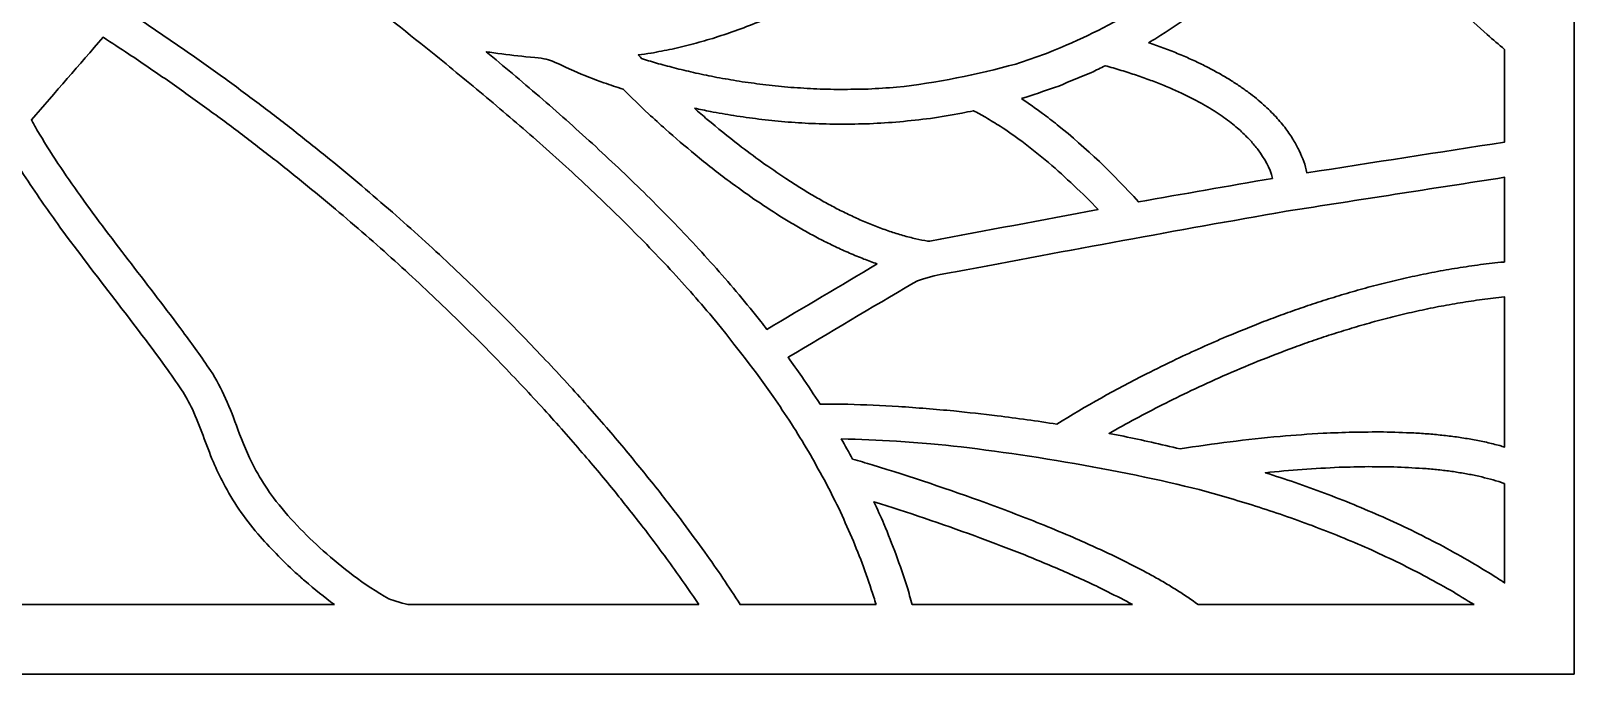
# Model space of a CAD drawing. Header units: centimetres. Extents: x 12.3 to 24.6, y -9 to -3.9.
# Drawn here: x 20.121 to 24.642, y -9 to -7.114 of the extents above; entities that cross this region are included whole.
import ezdxf

# ---------------------------------------------------------------- set-up
doc = ezdxf.new("R2010")
doc.units = ezdxf.units.CM
doc.header["$MEASUREMENT"] = 0
doc.layers.add('layer 1', color=7, linetype='Continuous')

msp = doc.modelspace()

# ---------------------------------------------------------------- linework, layer by layer
at = {"layer": 'layer 1', "color": 250, "lineweight": 30}
for points, knots in [([(12.33584, -9.00021), (12.33584, -7.28467), (12.33584, -5.56913), (12.33584, -3.85358), (12.33584, -3.85358), (16.43785, -3.85358), (20.53987, -3.85358), (24.64189, -3.85358), (24.64189, -3.85358), (24.64189, -5.56913), (24.64189, -7.28467), (24.64189, -9.00021), (24.64189, -9.00021), (20.53987, -9.00021), (16.43785, -9.00021), (12.33584, -9.00021)], [0, 0, 0, 0, 0.2, 0.2, 0.2, 0.2, 0.4, 0.4, 0.4, 0.4, 0.6, 0.6, 0.6, 0.6, 1, 1, 1, 1]), ([(23.39493, -7.14901), (23.40173, -7.1513), (23.40854, -7.1536), (23.41535, -7.1559), (23.41535, -7.1559), (23.42981, -7.16129), (23.44428, -7.16668), (23.45875, -7.17206), (23.45875, -7.17206), (23.47226, -7.1776), (23.48577, -7.18315), (23.49928, -7.18869), (23.49928, -7.18869), (23.51187, -7.19436), (23.52445, -7.20003), (23.53704, -7.2057), (23.53704, -7.2057), (23.54873, -7.21149), (23.56043, -7.21727), (23.57213, -7.22306), (23.57213, -7.22306), (23.58297, -7.22894), (23.59381, -7.23481), (23.60465, -7.24069), (23.60465, -7.24069), (23.61466, -7.24664), (23.62468, -7.25259), (23.6347, -7.25854), (23.6347, -7.25854), (23.64392, -7.26454), (23.65315, -7.27054), (23.66237, -7.27654), (23.66237, -7.27654), (23.67084, -7.28257), (23.67931, -7.28861), (23.68777, -7.29464), (23.68777, -7.29464), (23.69551, -7.30068), (23.70325, -7.30672), (23.71099, -7.31276), (23.71099, -7.31276), (23.71803, -7.31879), (23.72507, -7.32482), (23.73211, -7.33085), (23.73211, -7.33085), (23.73848, -7.33685), (23.74485, -7.34284), (23.75123, -7.34884), (23.75123, -7.34884), (23.75696, -7.35477), (23.7627, -7.36071), (23.76844, -7.36665), (23.76844, -7.36665), (23.77357, -7.3725), (23.7787, -7.37835), (23.78383, -7.38421), (23.78383, -7.38421), (23.78838, -7.38995), (23.79293, -7.3957), (23.79749, -7.40144), (23.79749, -7.40144), (23.80499, -7.4125), (23.81249, -7.42356), (23.81998, -7.43461), (23.81998, -7.43461), (23.82555, -7.44491), (23.83112, -7.45521), (23.83669, -7.46551), (23.83669, -7.46551), (23.84609, -7.48654), (23.85456, -7.50787), (23.85886, -7.5306), (23.85886, -7.5306), (24.05193, -7.50061), (24.245, -7.47062), (24.43806, -7.44063), (24.43806, -7.44063), (24.43806, -7.3501), (24.43806, -7.25957), (24.43806, -7.16904), (24.43806, -7.16904), (24.42096, -7.15462), (24.40404, -7.14002), (24.38716, -7.12528), (24.38716, -7.12528), (24.36123, -7.10145), (24.33531, -7.07762), (24.30938, -7.05379), (24.30938, -7.05379), (24.2943, -7.03916), (24.27923, -7.02453), (24.26415, -7.0099), (24.26415, -7.0099), (24.24793, -6.99353), (24.23171, -6.97715), (24.21549, -6.96077), (24.21549, -6.96077), (24.19832, -6.94268), (24.18116, -6.9246), (24.16399, -6.90651), (24.16399, -6.90651), (24.14608, -6.88676), (24.12817, -6.86701), (24.11026, -6.84726), (24.11026, -6.84726), (24.0918, -6.82588), (24.07335, -6.80451), (24.05489, -6.78313), (24.05489, -6.78313), (24.03609, -6.76017), (24.01728, -6.73722), (23.99848, -6.71426), (23.99848, -6.71426), (23.98165, -6.69251), (23.96483, -6.67076), (23.94801, -6.64902), (23.94801, -6.64902), (23.8957, -6.71491), (23.85748, -6.7594), (23.79303, -6.83114), (23.79303, -6.83114), (23.76261, -6.86101), (23.73219, -6.89088), (23.70177, -6.92075), (23.70177, -6.92075), (23.67081, -6.9475), (23.63984, -6.97424), (23.60887, -7.00099), (23.60887, -7.00099), (23.57747, -7.02475), (23.54607, -7.04851), (23.51467, -7.07226), (23.51467, -7.07226), (23.48295, -7.09317), (23.45124, -7.11408), (23.41952, -7.13499), (23.41952, -7.13499), (23.41132, -7.13966), (23.40312, -7.14433), (23.39493, -7.14901)], [0, 0, 0, 0, 0.0277778, 0.0277778, 0.0277778, 0.0277778, 0.0555556, 0.0555556, 0.0555556, 0.0555556, 0.0833333, 0.0833333, 0.0833333, 0.0833333, 0.1111111, 0.1111111, 0.1111111, 0.1111111, 0.1388889, 0.1388889, 0.1388889, 0.1388889, 0.1666667, 0.1666667, 0.1666667, 0.1666667, 0.1944444, 0.1944444, 0.1944444, 0.1944444, 0.2222222, 0.2222222, 0.2222222, 0.2222222, 0.25, 0.25, 0.25, 0.25, 0.2777778, 0.2777778, 0.2777778, 0.2777778, 0.3055556, 0.3055556, 0.3055556, 0.3055556, 0.3333333, 0.3333333, 0.3333333, 0.3333333, 0.3611111, 0.3611111, 0.3611111, 0.3611111, 0.3888889, 0.3888889, 0.3888889, 0.3888889, 0.4166667, 0.4166667, 0.4166667, 0.4166667, 0.4444444, 0.4444444, 0.4444444, 0.4444444, 0.4722222, 0.4722222, 0.4722222, 0.4722222, 0.5, 0.5, 0.5, 0.5, 0.5277778, 0.5277778, 0.5277778, 0.5277778, 0.5555556, 0.5555556, 0.5555556, 0.5555556, 0.5833333, 0.5833333, 0.5833333, 0.5833333, 0.6111111, 0.6111111, 0.6111111, 0.6111111, 0.6388889, 0.6388889, 0.6388889, 0.6388889, 0.6666667, 0.6666667, 0.6666667, 0.6666667, 0.6944444, 0.6944444, 0.6944444, 0.6944444, 0.7222222, 0.7222222, 0.7222222, 0.7222222, 0.75, 0.75, 0.75, 0.75, 0.7777778, 0.7777778, 0.7777778, 0.7777778, 0.8055556, 0.8055556, 0.8055556, 0.8055556, 0.8333333, 0.8333333, 0.8333333, 0.8333333, 0.8611111, 0.8611111, 0.8611111, 0.8611111, 0.8888889, 0.8888889, 0.8888889, 0.8888889, 0.9166667, 0.9166667, 0.9166667, 0.9166667, 0.9444444, 0.9444444, 0.9444444, 0.9444444, 1, 1, 1, 1]), ([(22.59665, -8.79638), (22.59456, -8.78902), (22.59247, -8.78166), (22.59038, -8.7743), (22.59038, -8.7743), (22.58036, -8.74486), (22.57034, -8.71542), (22.56032, -8.68598), (22.56032, -8.68598), (22.54885, -8.65703), (22.53739, -8.62809), (22.52592, -8.59915), (22.52592, -8.59915), (22.51308, -8.57069), (22.50023, -8.54223), (22.48738, -8.51376), (22.48738, -8.51376), (22.47321, -8.48577), (22.45904, -8.45778), (22.44487, -8.42978), (22.44487, -8.42978), (22.42944, -8.40225), (22.41402, -8.37471), (22.39859, -8.34718), (22.39859, -8.34718), (22.38197, -8.32008), (22.36535, -8.29299), (22.34873, -8.2659), (22.34873, -8.2659), (22.33098, -8.23925), (22.31324, -8.21259), (22.29549, -8.18593), (22.29549, -8.18593), (22.24432, -8.11458), (22.18972, -8.04233), (22.11742, -7.95357), (22.11742, -7.95357), (22.09582, -7.92856), (22.07422, -7.90354), (22.05262, -7.87853), (22.05262, -7.87853), (22.03022, -7.85391), (22.00783, -7.82928), (21.98543, -7.80466), (21.98543, -7.80466), (21.96231, -7.78041), (21.93919, -7.75616), (21.91606, -7.73191), (21.91606, -7.73191), (21.89228, -7.70803), (21.8685, -7.68415), (21.84472, -7.66027), (21.84472, -7.66027), (21.82035, -7.63675), (21.79598, -7.61323), (21.77161, -7.5897), (21.77161, -7.5897), (21.74672, -7.56653), (21.72183, -7.54335), (21.69694, -7.52018), (21.69694, -7.52018), (21.6716, -7.49734), (21.64625, -7.4745), (21.62091, -7.45166), (21.62091, -7.45166), (21.59519, -7.42915), (21.56946, -7.40663), (21.54373, -7.38412), (21.54373, -7.38412), (21.5177, -7.36192), (21.49166, -7.33973), (21.46562, -7.31753), (21.46562, -7.31753), (21.41287, -7.27403), (21.36013, -7.23054), (21.30738, -7.18704), (21.30738, -7.18704), (21.22803, -7.12335), (21.14829, -7.06026), (21.06816, -6.99754), (21.06816, -6.99754), (20.95031, -6.90606), (20.83196, -6.81521), (20.71409, -6.72375), (20.71409, -6.72375), (20.65292, -6.78721), (20.59173, -6.85064), (20.53055, -6.91408), (20.53055, -6.91408), (20.48599, -6.96031), (20.44252, -7.00751), (20.39998, -7.0556), (20.39998, -7.0556), (20.42138, -7.06957), (20.44278, -7.08354), (20.46418, -7.09751), (20.46418, -7.09751), (20.5024, -7.12357), (20.54061, -7.14963), (20.57882, -7.17569), (20.57882, -7.17569), (20.61565, -7.20189), (20.65247, -7.22809), (20.68929, -7.25428), (20.68929, -7.25428), (20.72473, -7.28054), (20.76017, -7.30681), (20.79561, -7.33307), (20.79561, -7.33307), (20.82967, -7.35933), (20.86374, -7.3856), (20.89781, -7.41186), (20.89781, -7.41186), (20.93051, -7.43806), (20.96321, -7.46426), (20.99591, -7.49045), (20.99591, -7.49045), (21.02726, -7.51652), (21.05861, -7.54258), (21.08996, -7.56865), (21.08996, -7.56865), (21.11997, -7.59451), (21.14997, -7.62038), (21.17998, -7.64624), (21.17998, -7.64624), (21.20865, -7.67184), (21.23732, -7.69744), (21.26599, -7.72304), (21.26599, -7.72304), (21.29333, -7.7483), (21.32068, -7.77357), (21.34802, -7.79883), (21.34802, -7.79883), (21.37405, -7.82369), (21.40008, -7.84856), (21.42611, -7.87342), (21.42611, -7.87342), (21.45084, -7.89782), (21.47556, -7.92222), (21.50028, -7.94662), (21.50028, -7.94662), (21.52371, -7.97048), (21.54714, -7.99434), (21.57057, -8.01821), (21.57057, -8.01821), (21.59271, -8.04147), (21.61485, -8.06473), (21.63699, -8.08799), (21.63699, -8.08799), (21.65786, -8.11059), (21.67872, -8.13319), (21.69959, -8.15578), (21.69959, -8.15578), (21.71919, -8.17764), (21.73879, -8.19951), (21.75838, -8.22137), (21.75838, -8.22137), (21.77672, -8.24243), (21.79506, -8.26349), (21.8134, -8.28455), (21.8134, -8.28455), (21.8305, -8.30475), (21.84759, -8.32494), (21.86468, -8.34513), (21.86468, -8.34513), (21.89516, -8.38266), (21.92564, -8.42018), (21.95613, -8.4577), (21.95613, -8.4577), (21.98173, -8.49095), (22.00734, -8.5242), (22.03294, -8.55745), (22.03294, -8.55745), (22.05375, -8.5859), (22.07456, -8.61436), (22.09537, -8.64281), (22.09537, -8.64281), (22.13088, -8.69325), (22.16601, -8.74394), (22.19849, -8.79638), (22.19849, -8.79638), (22.33121, -8.79638), (22.46393, -8.79638), (22.59665, -8.79638)], [0, 0, 0, 0, 0.0212766, 0.0212766, 0.0212766, 0.0212766, 0.0425532, 0.0425532, 0.0425532, 0.0425532, 0.0638298, 0.0638298, 0.0638298, 0.0638298, 0.0851064, 0.0851064, 0.0851064, 0.0851064, 0.106383, 0.106383, 0.106383, 0.106383, 0.1276596, 0.1276596, 0.1276596, 0.1276596, 0.1489362, 0.1489362, 0.1489362, 0.1489362, 0.1702128, 0.1702128, 0.1702128, 0.1702128, 0.1914894, 0.1914894, 0.1914894, 0.1914894, 0.212766, 0.212766, 0.212766, 0.212766, 0.2340426, 0.2340426, 0.2340426, 0.2340426, 0.2553191, 0.2553191, 0.2553191, 0.2553191, 0.2765957, 0.2765957, 0.2765957, 0.2765957, 0.2978723, 0.2978723, 0.2978723, 0.2978723, 0.3191489, 0.3191489, 0.3191489, 0.3191489, 0.3404255, 0.3404255, 0.3404255, 0.3404255, 0.3617021, 0.3617021, 0.3617021, 0.3617021, 0.3829787, 0.3829787, 0.3829787, 0.3829787, 0.4042553, 0.4042553, 0.4042553, 0.4042553, 0.4255319, 0.4255319, 0.4255319, 0.4255319, 0.4468085, 0.4468085, 0.4468085, 0.4468085, 0.4680851, 0.4680851, 0.4680851, 0.4680851, 0.4893617, 0.4893617, 0.4893617, 0.4893617, 0.5106383, 0.5106383, 0.5106383, 0.5106383, 0.5319149, 0.5319149, 0.5319149, 0.5319149, 0.5531915, 0.5531915, 0.5531915, 0.5531915, 0.5744681, 0.5744681, 0.5744681, 0.5744681, 0.5957447, 0.5957447, 0.5957447, 0.5957447, 0.6170213, 0.6170213, 0.6170213, 0.6170213, 0.6382979, 0.6382979, 0.6382979, 0.6382979, 0.6595745, 0.6595745, 0.6595745, 0.6595745, 0.6808511, 0.6808511, 0.6808511, 0.6808511, 0.7021277, 0.7021277, 0.7021277, 0.7021277, 0.7234043, 0.7234043, 0.7234043, 0.7234043, 0.7446809, 0.7446809, 0.7446809, 0.7446809, 0.7659574, 0.7659574, 0.7659574, 0.7659574, 0.787234, 0.787234, 0.787234, 0.787234, 0.8085106, 0.8085106, 0.8085106, 0.8085106, 0.8297872, 0.8297872, 0.8297872, 0.8297872, 0.8510638, 0.8510638, 0.8510638, 0.8510638, 0.8723404, 0.8723404, 0.8723404, 0.8723404, 0.893617, 0.893617, 0.893617, 0.893617, 0.9148936, 0.9148936, 0.9148936, 0.9148936, 0.9361702, 0.9361702, 0.9361702, 0.9361702, 0.9574468, 0.9574468, 0.9574468, 0.9574468, 1, 1, 1, 1]), ([(21.90125, -7.18649), (21.90448, -7.18981), (21.90772, -7.19312), (21.91097, -7.19642), (21.91097, -7.19642), (21.91133, -7.19654), (21.91168, -7.19665), (21.91204, -7.19676), (21.91204, -7.19676), (21.92781, -7.20139), (21.94357, -7.20601), (21.95934, -7.21064), (21.95934, -7.21064), (21.97679, -7.21528), (21.99424, -7.21991), (22.01169, -7.22455), (22.01169, -7.22455), (22.03071, -7.22905), (22.04974, -7.23355), (22.06876, -7.23805), (22.06876, -7.23805), (22.08925, -7.24227), (22.10974, -7.2465), (22.13024, -7.25072), (22.13024, -7.25072), (22.15209, -7.25451), (22.17394, -7.25831), (22.1958, -7.26211), (22.1958, -7.26211), (22.2189, -7.26534), (22.24201, -7.26856), (22.26512, -7.27179), (22.26512, -7.27179), (22.28937, -7.27431), (22.31363, -7.27682), (22.33788, -7.27934), (22.33788, -7.27934), (22.36318, -7.281), (22.38847, -7.28266), (22.41377, -7.28432), (22.41377, -7.28432), (22.44, -7.28498), (22.46623, -7.28564), (22.49246, -7.2863), (22.49246, -7.2863), (22.51952, -7.28582), (22.54658, -7.28535), (22.57364, -7.28487), (22.57364, -7.28487), (22.60143, -7.28311), (22.62921, -7.28135), (22.657, -7.27959), (22.657, -7.27959), (22.77215, -7.26669), (22.89384, -7.24296), (23.00608, -7.21159), (23.00608, -7.21159), (23.03598, -7.20131), (23.06588, -7.19103), (23.09578, -7.18075), (23.09578, -7.18075), (23.21018, -7.13347), (23.25491, -7.11153), (23.36618, -7.04808), (23.36618, -7.04808), (23.37612, -7.04153), (23.38605, -7.03498), (23.39599, -7.02843), (23.39599, -7.02843), (23.38444, -7.02306), (23.37291, -7.01766), (23.36139, -7.01221), (23.36139, -7.01221), (23.26859, -6.96805), (23.17707, -6.92116), (23.08799, -6.86985), (23.08799, -6.86985), (23.02467, -6.83259), (22.96329, -6.79249), (22.9053, -6.74729), (22.9053, -6.74729), (22.87364, -6.76721), (22.84234, -6.78768), (22.81086, -6.80788), (22.81086, -6.80788), (22.74176, -6.85148), (22.6712, -6.89168), (22.59876, -6.92948), (22.59876, -6.92948), (22.48798, -6.98646), (22.37452, -7.03772), (22.25955, -7.08567), (22.25955, -7.08567), (22.23702, -7.09433), (22.21448, -7.103), (22.19194, -7.11166), (22.19194, -7.11166), (22.17002, -7.11909), (22.1481, -7.12652), (22.12618, -7.13395), (22.12618, -7.13395), (22.10478, -7.14018), (22.08337, -7.14642), (22.06197, -7.15265), (22.06197, -7.15265), (22.04099, -7.15774), (22.02, -7.16282), (21.99902, -7.1679), (21.99902, -7.1679), (21.97836, -7.17188), (21.9577, -7.17586), (21.93705, -7.17983), (21.93705, -7.17983), (21.92468, -7.1816), (21.91231, -7.18336), (21.89994, -7.18513), (21.89994, -7.18513), (21.90038, -7.18558), (21.90082, -7.18603), (21.90125, -7.18649)], [0, 0, 0, 0, 0.0322581, 0.0322581, 0.0322581, 0.0322581, 0.0645161, 0.0645161, 0.0645161, 0.0645161, 0.0967742, 0.0967742, 0.0967742, 0.0967742, 0.1290323, 0.1290323, 0.1290323, 0.1290323, 0.1612903, 0.1612903, 0.1612903, 0.1612903, 0.1935484, 0.1935484, 0.1935484, 0.1935484, 0.2258065, 0.2258065, 0.2258065, 0.2258065, 0.2580645, 0.2580645, 0.2580645, 0.2580645, 0.2903226, 0.2903226, 0.2903226, 0.2903226, 0.3225806, 0.3225806, 0.3225806, 0.3225806, 0.3548387, 0.3548387, 0.3548387, 0.3548387, 0.3870968, 0.3870968, 0.3870968, 0.3870968, 0.4193548, 0.4193548, 0.4193548, 0.4193548, 0.4516129, 0.4516129, 0.4516129, 0.4516129, 0.483871, 0.483871, 0.483871, 0.483871, 0.516129, 0.516129, 0.516129, 0.516129, 0.5483871, 0.5483871, 0.5483871, 0.5483871, 0.5806452, 0.5806452, 0.5806452, 0.5806452, 0.6129032, 0.6129032, 0.6129032, 0.6129032, 0.6451613, 0.6451613, 0.6451613, 0.6451613, 0.6774194, 0.6774194, 0.6774194, 0.6774194, 0.7096774, 0.7096774, 0.7096774, 0.7096774, 0.7419355, 0.7419355, 0.7419355, 0.7419355, 0.7741935, 0.7741935, 0.7741935, 0.7741935, 0.8064516, 0.8064516, 0.8064516, 0.8064516, 0.8387097, 0.8387097, 0.8387097, 0.8387097, 0.8709677, 0.8709677, 0.8709677, 0.8709677, 0.9032258, 0.9032258, 0.9032258, 0.9032258, 0.9354839, 0.9354839, 0.9354839, 0.9354839, 1, 1, 1, 1]), ([(22.07746, -8.79638), (22.05631, -8.76453), (22.03436, -8.73319), (22.01238, -8.70196), (22.01238, -8.70196), (21.98065, -8.65799), (21.94838, -8.61461), (21.91558, -8.57144), (21.91558, -8.57144), (21.8881, -8.53668), (21.86062, -8.50192), (21.83313, -8.46716), (21.83313, -8.46716), (21.81757, -8.44825), (21.802, -8.42935), (21.78644, -8.41044), (21.78644, -8.41044), (21.76965, -8.39061), (21.75287, -8.37077), (21.73608, -8.35094), (21.73608, -8.35094), (21.71805, -8.33024), (21.70003, -8.30955), (21.68201, -8.28885), (21.68201, -8.28885), (21.66274, -8.26736), (21.64347, -8.24586), (21.6242, -8.22437), (21.6242, -8.22437), (21.60368, -8.20215), (21.58316, -8.17992), (21.56264, -8.1577), (21.56264, -8.1577), (21.54086, -8.13481), (21.51907, -8.11193), (21.49729, -8.08904), (21.49729, -8.08904), (21.47424, -8.06556), (21.45118, -8.04207), (21.42813, -8.01859), (21.42813, -8.01859), (21.40379, -7.99457), (21.37945, -7.97056), (21.35512, -7.94655), (21.35512, -7.94655), (21.32949, -7.92207), (21.30387, -7.89759), (21.27824, -7.87311), (21.27824, -7.87311), (21.25131, -7.84823), (21.22439, -7.82336), (21.19746, -7.79848), (21.19746, -7.79848), (21.16923, -7.77327), (21.141, -7.74806), (21.11276, -7.72285), (21.11276, -7.72285), (21.08321, -7.69738), (21.05366, -7.67191), (21.02411, -7.64643), (21.02411, -7.64643), (20.99323, -7.62076), (20.96235, -7.59509), (20.93147, -7.56941), (20.93147, -7.56941), (20.89926, -7.54361), (20.86704, -7.5178), (20.83483, -7.49199), (20.83483, -7.49199), (20.80127, -7.46612), (20.76771, -7.44025), (20.73415, -7.41437), (20.73415, -7.41437), (20.69924, -7.3885), (20.66432, -7.36262), (20.62941, -7.33675), (20.62941, -7.33675), (20.59313, -7.31094), (20.55685, -7.28513), (20.52057, -7.25932), (20.52057, -7.25932), (20.48292, -7.23365), (20.44526, -7.20797), (20.40761, -7.18229), (20.40761, -7.18229), (20.38248, -7.16589), (20.35736, -7.14949), (20.33223, -7.13308), (20.33223, -7.13308), (20.26223, -7.21382), (20.19224, -7.29456), (20.12224, -7.37529), (20.12224, -7.37529), (20.12765, -7.38499), (20.13306, -7.39469), (20.13848, -7.40439), (20.13848, -7.40439), (20.17749, -7.47118), (20.22086, -7.53529), (20.26553, -7.59839), (20.26553, -7.59839), (20.3625, -7.73336), (20.46702, -7.86257), (20.56592, -7.99608), (20.56592, -7.99608), (20.59353, -8.03378), (20.62101, -8.07164), (20.6471, -8.1104), (20.6471, -8.1104), (20.66409, -8.13645), (20.67839, -8.16339), (20.69121, -8.1917), (20.69121, -8.1917), (20.70442, -8.22153), (20.7158, -8.25196), (20.72695, -8.2826), (20.72695, -8.2826), (20.74076, -8.32057), (20.75615, -8.35727), (20.77469, -8.3932), (20.77469, -8.3932), (20.78842, -8.41892), (20.80333, -8.44336), (20.81993, -8.46733), (20.81993, -8.46733), (20.82376, -8.47262), (20.82759, -8.47791), (20.83142, -8.4832), (20.83142, -8.4832), (20.8745, -8.54017), (20.92417, -8.59063), (20.97709, -8.63851), (20.97709, -8.63851), (21.00562, -8.66367), (21.03473, -8.68764), (21.06501, -8.71067), (21.06501, -8.71067), (21.09848, -8.73551), (21.13275, -8.75963), (21.16972, -8.77902), (21.16972, -8.77902), (21.17788, -8.78303), (21.21995, -8.79638), (21.22979, -8.79638), (21.22979, -8.79638), (21.51235, -8.79638), (21.79491, -8.79638), (22.07746, -8.79638)], [0, 0, 0, 0, 0.0263158, 0.0263158, 0.0263158, 0.0263158, 0.0526316, 0.0526316, 0.0526316, 0.0526316, 0.0789474, 0.0789474, 0.0789474, 0.0789474, 0.1052632, 0.1052632, 0.1052632, 0.1052632, 0.1315789, 0.1315789, 0.1315789, 0.1315789, 0.1578947, 0.1578947, 0.1578947, 0.1578947, 0.1842105, 0.1842105, 0.1842105, 0.1842105, 0.2105263, 0.2105263, 0.2105263, 0.2105263, 0.2368421, 0.2368421, 0.2368421, 0.2368421, 0.2631579, 0.2631579, 0.2631579, 0.2631579, 0.2894737, 0.2894737, 0.2894737, 0.2894737, 0.3157895, 0.3157895, 0.3157895, 0.3157895, 0.3421053, 0.3421053, 0.3421053, 0.3421053, 0.3684211, 0.3684211, 0.3684211, 0.3684211, 0.3947368, 0.3947368, 0.3947368, 0.3947368, 0.4210526, 0.4210526, 0.4210526, 0.4210526, 0.4473684, 0.4473684, 0.4473684, 0.4473684, 0.4736842, 0.4736842, 0.4736842, 0.4736842, 0.5, 0.5, 0.5, 0.5, 0.5263158, 0.5263158, 0.5263158, 0.5263158, 0.5526316, 0.5526316, 0.5526316, 0.5526316, 0.5789474, 0.5789474, 0.5789474, 0.5789474, 0.6052632, 0.6052632, 0.6052632, 0.6052632, 0.6315789, 0.6315789, 0.6315789, 0.6315789, 0.6578947, 0.6578947, 0.6578947, 0.6578947, 0.6842105, 0.6842105, 0.6842105, 0.6842105, 0.7105263, 0.7105263, 0.7105263, 0.7105263, 0.7368421, 0.7368421, 0.7368421, 0.7368421, 0.7631579, 0.7631579, 0.7631579, 0.7631579, 0.7894737, 0.7894737, 0.7894737, 0.7894737, 0.8157895, 0.8157895, 0.8157895, 0.8157895, 0.8421053, 0.8421053, 0.8421053, 0.8421053, 0.8684211, 0.8684211, 0.8684211, 0.8684211, 0.8947368, 0.8947368, 0.8947368, 0.8947368, 0.9210526, 0.9210526, 0.9210526, 0.9210526, 0.9473684, 0.9473684, 0.9473684, 0.9473684, 1, 1, 1, 1]), ([(22.60039, -7.7975), (22.58736, -7.79278), (22.57433, -7.78807), (22.56131, -7.78335), (22.56131, -7.78335), (22.54715, -7.77756), (22.533, -7.77176), (22.51884, -7.76597), (22.51884, -7.76597), (22.50485, -7.75962), (22.49085, -7.75326), (22.47685, -7.74691), (22.47685, -7.74691), (22.46303, -7.74006), (22.44921, -7.7332), (22.43539, -7.72635), (22.43539, -7.72635), (22.42177, -7.71906), (22.40815, -7.71177), (22.39454, -7.70448), (22.39454, -7.70448), (22.38115, -7.69681), (22.36775, -7.68914), (22.35436, -7.68147), (22.35436, -7.68147), (22.34122, -7.67348), (22.32808, -7.66549), (22.31494, -7.65749), (22.31494, -7.65749), (22.28952, -7.64078), (22.2641, -7.62406), (22.23868, -7.60735), (22.23868, -7.60735), (22.21457, -7.59004), (22.19047, -7.57272), (22.16637, -7.55541), (22.16637, -7.55541), (22.1327, -7.52982), (22.0996, -7.50383), (22.06677, -7.47718), (22.06677, -7.47718), (22.03745, -7.45268), (22.00853, -7.42791), (21.97986, -7.40266), (21.97986, -7.40266), (21.96328, -7.38755), (21.94669, -7.37244), (21.93011, -7.35733), (21.93011, -7.35733), (21.90496, -7.33366), (21.88, -7.3098), (21.85557, -7.28539), (21.85557, -7.28539), (21.83692, -7.27921), (21.81827, -7.27303), (21.79961, -7.26685), (21.79961, -7.26685), (21.7697, -7.25582), (21.74007, -7.24459), (21.71081, -7.23189), (21.71081, -7.23189), (21.63681, -7.19845), (21.65034, -7.1969), (21.57093, -7.19007), (21.57093, -7.19007), (21.53937, -7.18682), (21.508, -7.18308), (21.47655, -7.17889), (21.47655, -7.17889), (21.46918, -7.17781), (21.46181, -7.17671), (21.45446, -7.17559), (21.45446, -7.17559), (21.48007, -7.19693), (21.50568, -7.21826), (21.53129, -7.23959), (21.53129, -7.23959), (21.55764, -7.26206), (21.584, -7.28453), (21.61035, -7.30699), (21.61035, -7.30699), (21.63643, -7.32981), (21.66251, -7.35263), (21.68859, -7.37546), (21.68859, -7.37546), (21.71432, -7.39865), (21.74005, -7.42183), (21.76578, -7.44502), (21.76578, -7.44502), (21.7911, -7.4686), (21.81642, -7.49217), (21.84173, -7.51574), (21.84173, -7.51574), (21.86656, -7.53971), (21.8914, -7.56368), (21.91623, -7.58764), (21.91623, -7.58764), (21.9405, -7.61202), (21.96478, -7.6364), (21.98906, -7.66078), (21.98906, -7.66078), (22.01271, -7.68559), (22.03636, -7.71039), (22.06002, -7.7352), (22.06002, -7.7352), (22.08298, -7.76044), (22.10593, -7.78569), (22.12889, -7.81093), (22.12889, -7.81093), (22.15109, -7.83663), (22.17328, -7.86233), (22.19548, -7.88803), (22.19548, -7.88803), (22.21684, -7.9142), (22.23819, -7.94037), (22.25955, -7.96654), (22.25955, -7.96654), (22.26541, -7.97417), (22.27127, -7.98181), (22.27712, -7.98944), (22.27712, -7.98944), (22.38488, -7.92546), (22.49263, -7.86148), (22.60039, -7.7975)], [0, 0, 0, 0, 0.03125, 0.03125, 0.03125, 0.03125, 0.0625, 0.0625, 0.0625, 0.0625, 0.09375, 0.09375, 0.09375, 0.09375, 0.125, 0.125, 0.125, 0.125, 0.15625, 0.15625, 0.15625, 0.15625, 0.1875, 0.1875, 0.1875, 0.1875, 0.21875, 0.21875, 0.21875, 0.21875, 0.25, 0.25, 0.25, 0.25, 0.28125, 0.28125, 0.28125, 0.28125, 0.3125, 0.3125, 0.3125, 0.3125, 0.34375, 0.34375, 0.34375, 0.34375, 0.375, 0.375, 0.375, 0.375, 0.40625, 0.40625, 0.40625, 0.40625, 0.4375, 0.4375, 0.4375, 0.4375, 0.46875, 0.46875, 0.46875, 0.46875, 0.5, 0.5, 0.5, 0.5, 0.53125, 0.53125, 0.53125, 0.53125, 0.5625, 0.5625, 0.5625, 0.5625, 0.59375, 0.59375, 0.59375, 0.59375, 0.625, 0.625, 0.625, 0.625, 0.65625, 0.65625, 0.65625, 0.65625, 0.6875, 0.6875, 0.6875, 0.6875, 0.71875, 0.71875, 0.71875, 0.71875, 0.75, 0.75, 0.75, 0.75, 0.78125, 0.78125, 0.78125, 0.78125, 0.8125, 0.8125, 0.8125, 0.8125, 0.84375, 0.84375, 0.84375, 0.84375, 0.875, 0.875, 0.875, 0.875, 0.90625, 0.90625, 0.90625, 0.90625, 0.9375, 0.9375, 0.9375, 0.9375, 1, 1, 1, 1]), ([(23.0224, -7.31285), (23.04339, -7.32695), (23.06397, -7.34138), (23.08443, -7.3563), (23.08443, -7.3563), (23.09877, -7.36737), (23.1131, -7.37845), (23.12744, -7.38952), (23.12744, -7.38952), (23.21239, -7.45859), (23.29251, -7.53385), (23.36541, -7.61561), (23.36541, -7.61561), (23.49629, -7.59265), (23.62718, -7.56969), (23.75807, -7.54673), (23.75807, -7.54673), (23.75072, -7.51553), (23.73449, -7.48858), (23.71604, -7.46275), (23.71604, -7.46275), (23.7085, -7.45373), (23.70096, -7.4447), (23.69343, -7.43568), (23.69343, -7.43568), (23.68362, -7.42603), (23.67382, -7.41637), (23.66401, -7.40671), (23.66401, -7.40671), (23.65816, -7.4017), (23.6523, -7.39669), (23.64645, -7.39167), (23.64645, -7.39167), (23.6399, -7.38656), (23.63336, -7.38145), (23.62681, -7.37634), (23.62681, -7.37634), (23.61954, -7.37116), (23.61227, -7.36598), (23.60499, -7.36079), (23.60499, -7.36079), (23.59695, -7.35556), (23.58891, -7.35033), (23.58087, -7.3451), (23.58087, -7.3451), (23.57202, -7.33984), (23.56317, -7.33459), (23.55432, -7.32933), (23.55432, -7.32933), (23.54462, -7.32408), (23.53493, -7.31882), (23.52523, -7.31356), (23.52523, -7.31356), (23.51465, -7.30833), (23.50407, -7.3031), (23.49349, -7.29787), (23.49349, -7.29787), (23.48199, -7.29268), (23.47049, -7.2875), (23.45899, -7.28231), (23.45899, -7.28231), (23.44654, -7.27721), (23.43408, -7.2721), (23.42162, -7.26699), (23.42162, -7.26699), (23.40817, -7.26198), (23.39471, -7.25697), (23.38126, -7.25195), (23.38126, -7.25195), (23.36678, -7.24707), (23.3523, -7.24218), (23.33781, -7.23729), (23.33781, -7.23729), (23.32226, -7.23256), (23.30671, -7.22782), (23.29117, -7.22308), (23.29117, -7.22308), (23.28349, -7.22097), (23.2758, -7.21887), (23.26812, -7.21676), (23.26812, -7.21676), (23.25467, -7.22334), (23.24121, -7.22991), (23.22775, -7.23648), (23.22775, -7.23648), (23.19578, -7.24969), (23.16381, -7.26291), (23.13185, -7.27612), (23.13185, -7.27612), (23.10003, -7.28706), (23.06821, -7.298), (23.03639, -7.30894), (23.03639, -7.30894), (23.03173, -7.31024), (23.02706, -7.31154), (23.0224, -7.31285)], [0, 0, 0, 0, 0.04, 0.04, 0.04, 0.04, 0.08, 0.08, 0.08, 0.08, 0.12, 0.12, 0.12, 0.12, 0.16, 0.16, 0.16, 0.16, 0.2, 0.2, 0.2, 0.2, 0.24, 0.24, 0.24, 0.24, 0.28, 0.28, 0.28, 0.28, 0.32, 0.32, 0.32, 0.32, 0.36, 0.36, 0.36, 0.36, 0.4, 0.4, 0.4, 0.4, 0.44, 0.44, 0.44, 0.44, 0.48, 0.48, 0.48, 0.48, 0.52, 0.52, 0.52, 0.52, 0.56, 0.56, 0.56, 0.56, 0.6, 0.6, 0.6, 0.6, 0.64, 0.64, 0.64, 0.64, 0.68, 0.68, 0.68, 0.68, 0.72, 0.72, 0.72, 0.72, 0.76, 0.76, 0.76, 0.76, 0.8, 0.8, 0.8, 0.8, 0.84, 0.84, 0.84, 0.84, 0.88, 0.88, 0.88, 0.88, 0.92, 0.92, 0.92, 0.92, 1, 1, 1, 1]), ([(22.06446, -7.34122), (22.07696, -7.35219), (22.08951, -7.36309), (22.10215, -7.37393), (22.10215, -7.37393), (22.13252, -7.39931), (22.16314, -7.42412), (22.19425, -7.44859), (22.19425, -7.44859), (22.21665, -7.46531), (22.23905, -7.48202), (22.26144, -7.49874), (22.26144, -7.49874), (22.28508, -7.51502), (22.30872, -7.53129), (22.33235, -7.54757), (22.33235, -7.54757), (22.34455, -7.5554), (22.35675, -7.56323), (22.36895, -7.57106), (22.36895, -7.57106), (22.38136, -7.57861), (22.39377, -7.58615), (22.40618, -7.5937), (22.40618, -7.5937), (22.41876, -7.60091), (22.43134, -7.60812), (22.44393, -7.61532), (22.44393, -7.61532), (22.45665, -7.62213), (22.46937, -7.62894), (22.48209, -7.63575), (22.48209, -7.63575), (22.49491, -7.64211), (22.50773, -7.64847), (22.52056, -7.65483), (22.52056, -7.65483), (22.53345, -7.66068), (22.54633, -7.66653), (22.55922, -7.67238), (22.55922, -7.67238), (22.57214, -7.67766), (22.58506, -7.68295), (22.59797, -7.68824), (22.59797, -7.68824), (22.61088, -7.69291), (22.62378, -7.69758), (22.63669, -7.70226), (22.63669, -7.70226), (22.64955, -7.70626), (22.6624, -7.71027), (22.67526, -7.71428), (22.67526, -7.71428), (22.68803, -7.71757), (22.7008, -7.72086), (22.71357, -7.72415), (22.71357, -7.72415), (22.72506, -7.72645), (22.73656, -7.72875), (22.74805, -7.73105), (22.74805, -7.73105), (22.75004, -7.73105), (22.75204, -7.73105), (22.75403, -7.73105), (22.75403, -7.73105), (22.9184, -7.70001), (23.08276, -7.66896), (23.24713, -7.63791), (23.24713, -7.63791), (23.20101, -7.58975), (23.15261, -7.54434), (23.10213, -7.50077), (23.10213, -7.50077), (23.07639, -7.47919), (23.05037, -7.45838), (23.0236, -7.43808), (23.0236, -7.43808), (23.0029, -7.42298), (22.98207, -7.40842), (22.96074, -7.39421), (22.96074, -7.39421), (22.94641, -7.38539), (22.93207, -7.37657), (22.91773, -7.36776), (22.91773, -7.36776), (22.90584, -7.3611), (22.89397, -7.35471), (22.88198, -7.34852), (22.88198, -7.34852), (22.87072, -7.35099), (22.85946, -7.35347), (22.8482, -7.35594), (22.8482, -7.35594), (22.81752, -7.36097), (22.78683, -7.366), (22.75615, -7.37104), (22.75615, -7.37104), (22.72606, -7.37441), (22.69598, -7.37777), (22.66589, -7.38114), (22.66589, -7.38114), (22.63652, -7.383), (22.60714, -7.38486), (22.57776, -7.38672), (22.57776, -7.38672), (22.5492, -7.38723), (22.52064, -7.38773), (22.49208, -7.38824), (22.49208, -7.38824), (22.46443, -7.38754), (22.43679, -7.38684), (22.40915, -7.38615), (22.40915, -7.38615), (22.38253, -7.3844), (22.35591, -7.38265), (22.32929, -7.38091), (22.32929, -7.38091), (22.30379, -7.37826), (22.2783, -7.37562), (22.25281, -7.37297), (22.25281, -7.37297), (22.22855, -7.36959), (22.20428, -7.3662), (22.18002, -7.36281), (22.18002, -7.36281), (22.15709, -7.35882), (22.13416, -7.35484), (22.11123, -7.35085), (22.11123, -7.35085), (22.09564, -7.34764), (22.08005, -7.34443), (22.06446, -7.34122)], [0, 0, 0, 0, 0.0294118, 0.0294118, 0.0294118, 0.0294118, 0.0588235, 0.0588235, 0.0588235, 0.0588235, 0.0882353, 0.0882353, 0.0882353, 0.0882353, 0.1176471, 0.1176471, 0.1176471, 0.1176471, 0.1470588, 0.1470588, 0.1470588, 0.1470588, 0.1764706, 0.1764706, 0.1764706, 0.1764706, 0.2058824, 0.2058824, 0.2058824, 0.2058824, 0.2352941, 0.2352941, 0.2352941, 0.2352941, 0.2647059, 0.2647059, 0.2647059, 0.2647059, 0.2941176, 0.2941176, 0.2941176, 0.2941176, 0.3235294, 0.3235294, 0.3235294, 0.3235294, 0.3529412, 0.3529412, 0.3529412, 0.3529412, 0.3823529, 0.3823529, 0.3823529, 0.3823529, 0.4117647, 0.4117647, 0.4117647, 0.4117647, 0.4411765, 0.4411765, 0.4411765, 0.4411765, 0.4705882, 0.4705882, 0.4705882, 0.4705882, 0.5, 0.5, 0.5, 0.5, 0.5294118, 0.5294118, 0.5294118, 0.5294118, 0.5588235, 0.5588235, 0.5588235, 0.5588235, 0.5882353, 0.5882353, 0.5882353, 0.5882353, 0.6176471, 0.6176471, 0.6176471, 0.6176471, 0.6470588, 0.6470588, 0.6470588, 0.6470588, 0.6764706, 0.6764706, 0.6764706, 0.6764706, 0.7058824, 0.7058824, 0.7058824, 0.7058824, 0.7352941, 0.7352941, 0.7352941, 0.7352941, 0.7647059, 0.7647059, 0.7647059, 0.7647059, 0.7941176, 0.7941176, 0.7941176, 0.7941176, 0.8235294, 0.8235294, 0.8235294, 0.8235294, 0.8529412, 0.8529412, 0.8529412, 0.8529412, 0.8823529, 0.8823529, 0.8823529, 0.8823529, 0.9117647, 0.9117647, 0.9117647, 0.9117647, 0.9411765, 0.9411765, 0.9411765, 0.9411765, 1, 1, 1, 1]), ([(21.00964, -8.79638), (20.97998, -8.77419), (20.9513, -8.75103), (20.92312, -8.7268), (20.92312, -8.7268), (20.91382, -8.71849), (20.90452, -8.71018), (20.89521, -8.70187), (20.89521, -8.70187), (20.85656, -8.66597), (20.81982, -8.62882), (20.78541, -8.58884), (20.78541, -8.58884), (20.76585, -8.56555), (20.74753, -8.54179), (20.73021, -8.51679), (20.73021, -8.51679), (20.71358, -8.49203), (20.69849, -8.46687), (20.68444, -8.44056), (20.68444, -8.44056), (20.67394, -8.42021), (20.66426, -8.39969), (20.65513, -8.37869), (20.65513, -8.37869), (20.63353, -8.32731), (20.61711, -8.274), (20.59364, -8.22341), (20.59364, -8.22341), (20.58429, -8.20375), (20.57405, -8.18495), (20.56215, -8.16671), (20.56215, -8.16671), (20.54667, -8.1437), (20.53054, -8.12111), (20.51444, -8.09854), (20.51444, -8.09854), (20.41181, -7.95663), (20.3012, -7.8208), (20.19811, -7.67922), (20.19811, -7.67922), (20.18252, -7.65752), (20.1671, -7.63573), (20.15182, -7.6138), (20.15182, -7.6138), (20.11627, -7.56185), (20.08132, -7.50922), (20.04983, -7.45468), (20.04983, -7.45468), (20.01924, -7.48738), (19.98804, -7.51936), (19.95629, -7.55093), (19.95629, -7.55093), (19.89257, -7.61294), (19.82655, -7.67223), (19.75823, -7.72914), (19.75823, -7.72914), (19.66812, -7.80177), (19.57939, -7.86185), (19.46993, -7.90086), (19.46993, -7.90086), (19.44847, -7.90755), (19.42725, -7.91374), (19.40533, -7.91875), (19.40533, -7.91875), (19.40345, -7.93052), (19.40157, -7.94229), (19.39969, -7.95406), (19.39969, -7.95406), (19.399, -7.96582), (19.39832, -7.97758), (19.39764, -7.98934), (19.39764, -7.98934), (19.40079, -8.08618), (19.42538, -8.1641), (19.46446, -8.25209), (19.46446, -8.25209), (19.47076, -8.26476), (19.47706, -8.27744), (19.48335, -8.29011), (19.48335, -8.29011), (19.49021, -8.30266), (19.49706, -8.31522), (19.50391, -8.32777), (19.50391, -8.32777), (19.51124, -8.34015), (19.51857, -8.35253), (19.5259, -8.36491), (19.5259, -8.36491), (19.53362, -8.37707), (19.54135, -8.38923), (19.54907, -8.40139), (19.54907, -8.40139), (19.5571, -8.41328), (19.56514, -8.42516), (19.57317, -8.43705), (19.57317, -8.43705), (19.58984, -8.45982), (19.60651, -8.48259), (19.62318, -8.50536), (19.62318, -8.50536), (19.6401, -8.52648), (19.65701, -8.5476), (19.67392, -8.56872), (19.67392, -8.56872), (19.6904, -8.58783), (19.70688, -8.60695), (19.72336, -8.62606), (19.72336, -8.62606), (19.77321, -8.68114), (19.82448, -8.73513), (19.87958, -8.78502), (19.87958, -8.78502), (19.88528, -8.78881), (19.89097, -8.7926), (19.89667, -8.79638), (19.89667, -8.79638), (20.26766, -8.79638), (20.63865, -8.79638), (21.00964, -8.79638)], [0, 0, 0, 0, 0.0322581, 0.0322581, 0.0322581, 0.0322581, 0.0645161, 0.0645161, 0.0645161, 0.0645161, 0.0967742, 0.0967742, 0.0967742, 0.0967742, 0.1290323, 0.1290323, 0.1290323, 0.1290323, 0.1612903, 0.1612903, 0.1612903, 0.1612903, 0.1935484, 0.1935484, 0.1935484, 0.1935484, 0.2258065, 0.2258065, 0.2258065, 0.2258065, 0.2580645, 0.2580645, 0.2580645, 0.2580645, 0.2903226, 0.2903226, 0.2903226, 0.2903226, 0.3225806, 0.3225806, 0.3225806, 0.3225806, 0.3548387, 0.3548387, 0.3548387, 0.3548387, 0.3870968, 0.3870968, 0.3870968, 0.3870968, 0.4193548, 0.4193548, 0.4193548, 0.4193548, 0.4516129, 0.4516129, 0.4516129, 0.4516129, 0.483871, 0.483871, 0.483871, 0.483871, 0.516129, 0.516129, 0.516129, 0.516129, 0.5483871, 0.5483871, 0.5483871, 0.5483871, 0.5806452, 0.5806452, 0.5806452, 0.5806452, 0.6129032, 0.6129032, 0.6129032, 0.6129032, 0.6451613, 0.6451613, 0.6451613, 0.6451613, 0.6774194, 0.6774194, 0.6774194, 0.6774194, 0.7096774, 0.7096774, 0.7096774, 0.7096774, 0.7419355, 0.7419355, 0.7419355, 0.7419355, 0.7741935, 0.7741935, 0.7741935, 0.7741935, 0.8064516, 0.8064516, 0.8064516, 0.8064516, 0.8387097, 0.8387097, 0.8387097, 0.8387097, 0.8709677, 0.8709677, 0.8709677, 0.8709677, 0.9032258, 0.9032258, 0.9032258, 0.9032258, 0.9354839, 0.9354839, 0.9354839, 0.9354839, 1, 1, 1, 1]), ([(22.51413, -8.20897), (22.56368, -8.21039), (22.61307, -8.21274), (22.66257, -8.21558), (22.66257, -8.21558), (22.71658, -8.21926), (22.77041, -8.22363), (22.82433, -8.22854), (22.82433, -8.22854), (22.86684, -8.23322), (22.90934, -8.23791), (22.95185, -8.24259), (22.95185, -8.24259), (23.01013, -8.25019), (23.06826, -8.25809), (23.12629, -8.26742), (23.12629, -8.26742), (23.21105, -8.21372), (23.29944, -8.16582), (23.38858, -8.11988), (23.38858, -8.11988), (23.41773, -8.10554), (23.44687, -8.09121), (23.47602, -8.07688), (23.47602, -8.07688), (23.52499, -8.05399), (23.5741, -8.03195), (23.62372, -8.0105), (23.62372, -8.0105), (23.6598, -7.99592), (23.69588, -7.98135), (23.73196, -7.96677), (23.73196, -7.96677), (23.75088, -7.95969), (23.76979, -7.95261), (23.7887, -7.94553), (23.7887, -7.94553), (23.80815, -7.93865), (23.8276, -7.93178), (23.84704, -7.9249), (23.84704, -7.9249), (23.86699, -7.91829), (23.88694, -7.91167), (23.90688, -7.90505), (23.90688, -7.90505), (23.92729, -7.89874), (23.9477, -7.89243), (23.96811, -7.88613), (23.96811, -7.88613), (23.98895, -7.88018), (24.00979, -7.87423), (24.03063, -7.86828), (24.03063, -7.86828), (24.05186, -7.86275), (24.0731, -7.85721), (24.09433, -7.85168), (24.09433, -7.85168), (24.11592, -7.84661), (24.13751, -7.84154), (24.15911, -7.83647), (24.15911, -7.83647), (24.18102, -7.83192), (24.20294, -7.82736), (24.22486, -7.82281), (24.22486, -7.82281), (24.24707, -7.81883), (24.26927, -7.81484), (24.29148, -7.81086), (24.29148, -7.81086), (24.31394, -7.8075), (24.3364, -7.80414), (24.35887, -7.80078), (24.35887, -7.80078), (24.38155, -7.7981), (24.40423, -7.79541), (24.42691, -7.79273), (24.42691, -7.79273), (24.43063, -7.79241), (24.43435, -7.79209), (24.43806, -7.79177), (24.43806, -7.79177), (24.43806, -7.7091), (24.43806, -7.62643), (24.43806, -7.54376), (24.43806, -7.54376), (24.22469, -7.57691), (24.01131, -7.61006), (23.79793, -7.6432), (23.79793, -7.6432), (23.47449, -7.69995), (23.16812, -7.75673), (22.8294, -7.82056), (22.8294, -7.82056), (22.7995, -7.82619), (22.73518, -7.83599), (22.70498, -7.85392), (22.70498, -7.85392), (22.5829, -7.9264), (22.46082, -7.99889), (22.33874, -8.07137), (22.33874, -8.07137), (22.35227, -8.09024), (22.36581, -8.10911), (22.37934, -8.12798), (22.37934, -8.12798), (22.39718, -8.15478), (22.41503, -8.18159), (22.43288, -8.20839), (22.43288, -8.20839), (22.45997, -8.20835), (22.48701, -8.20843), (22.51413, -8.20897)], [0, 0, 0, 0, 0.0344828, 0.0344828, 0.0344828, 0.0344828, 0.0689655, 0.0689655, 0.0689655, 0.0689655, 0.1034483, 0.1034483, 0.1034483, 0.1034483, 0.137931, 0.137931, 0.137931, 0.137931, 0.1724138, 0.1724138, 0.1724138, 0.1724138, 0.2068966, 0.2068966, 0.2068966, 0.2068966, 0.2413793, 0.2413793, 0.2413793, 0.2413793, 0.2758621, 0.2758621, 0.2758621, 0.2758621, 0.3103448, 0.3103448, 0.3103448, 0.3103448, 0.3448276, 0.3448276, 0.3448276, 0.3448276, 0.3793103, 0.3793103, 0.3793103, 0.3793103, 0.4137931, 0.4137931, 0.4137931, 0.4137931, 0.4482759, 0.4482759, 0.4482759, 0.4482759, 0.4827586, 0.4827586, 0.4827586, 0.4827586, 0.5172414, 0.5172414, 0.5172414, 0.5172414, 0.5517241, 0.5517241, 0.5517241, 0.5517241, 0.5862069, 0.5862069, 0.5862069, 0.5862069, 0.6206897, 0.6206897, 0.6206897, 0.6206897, 0.6551724, 0.6551724, 0.6551724, 0.6551724, 0.6896552, 0.6896552, 0.6896552, 0.6896552, 0.7241379, 0.7241379, 0.7241379, 0.7241379, 0.7586207, 0.7586207, 0.7586207, 0.7586207, 0.7931034, 0.7931034, 0.7931034, 0.7931034, 0.8275862, 0.8275862, 0.8275862, 0.8275862, 0.862069, 0.862069, 0.862069, 0.862069, 0.8965517, 0.8965517, 0.8965517, 0.8965517, 0.9310345, 0.9310345, 0.9310345, 0.9310345, 1, 1, 1, 1]), ([(24.43806, -7.89406), (24.43779, -7.89408), (24.43752, -7.89411), (24.43724, -7.89413), (24.43724, -7.89413), (24.41563, -7.89669), (24.39401, -7.89925), (24.3724, -7.9018), (24.3724, -7.9018), (24.35094, -7.90501), (24.32948, -7.90822), (24.30802, -7.91143), (24.30802, -7.91143), (24.28675, -7.91525), (24.26549, -7.91906), (24.24422, -7.92288), (24.24422, -7.92288), (24.22319, -7.92725), (24.20216, -7.93161), (24.18112, -7.93598), (24.18112, -7.93598), (24.16036, -7.94086), (24.1396, -7.94573), (24.11884, -7.95061), (24.11884, -7.95061), (24.09838, -7.95594), (24.07793, -7.96127), (24.05747, -7.96661), (24.05747, -7.96661), (24.03736, -7.97234), (24.01726, -7.97808), (23.99715, -7.98382), (23.99715, -7.98382), (23.97742, -7.98992), (23.9577, -7.99601), (23.93798, -8.00211), (23.93798, -8.00211), (23.91868, -8.00851), (23.89938, -8.01492), (23.88008, -8.02132), (23.88008, -8.02132), (23.86124, -8.02798), (23.8424, -8.03464), (23.82356, -8.0413), (23.82356, -8.0413), (23.78741, -8.05519), (23.75126, -8.06908), (23.71511, -8.08297), (23.71511, -8.08297), (23.68126, -8.09729), (23.64741, -8.1116), (23.61356, -8.12591), (23.61356, -8.12591), (23.58231, -8.14025), (23.55105, -8.15458), (23.5198, -8.16891), (23.5198, -8.16891), (23.49144, -8.18286), (23.46308, -8.19681), (23.43472, -8.21075), (23.43472, -8.21075), (23.38239, -8.23772), (23.33053, -8.26527), (23.27944, -8.29451), (23.27944, -8.29451), (23.29387, -8.29732), (23.3083, -8.30014), (23.32273, -8.30295), (23.32273, -8.30295), (23.34966, -8.3087), (23.37659, -8.31446), (23.40352, -8.32021), (23.40352, -8.32021), (23.43162, -8.32679), (23.45971, -8.33337), (23.4878, -8.33996), (23.4878, -8.33996), (23.58503, -8.32406), (23.68258, -8.31227), (23.78066, -8.30304), (23.78066, -8.30304), (23.82252, -8.29955), (23.8643, -8.29656), (23.90623, -8.29407), (23.90623, -8.29407), (23.93553, -8.29294), (23.96483, -8.29181), (23.99413, -8.29068), (23.99413, -8.29068), (24.02391, -8.29049), (24.05368, -8.2903), (24.08346, -8.29012), (24.08346, -8.29012), (24.11319, -8.2911), (24.14292, -8.29208), (24.17265, -8.29306), (24.17265, -8.29306), (24.18733, -8.29406), (24.20201, -8.29506), (24.2167, -8.29606), (24.2167, -8.29606), (24.23117, -8.29745), (24.24565, -8.29883), (24.26012, -8.30021), (24.26012, -8.30021), (24.27433, -8.302), (24.28854, -8.3038), (24.30275, -8.30559), (24.30275, -8.30559), (24.31662, -8.30783), (24.3305, -8.31007), (24.34438, -8.31232), (24.34438, -8.31232), (24.35787, -8.31504), (24.37137, -8.31777), (24.38486, -8.32049), (24.38486, -8.32049), (24.3979, -8.32375), (24.41095, -8.327), (24.42399, -8.33025), (24.42399, -8.33025), (24.42868, -8.33168), (24.43337, -8.33311), (24.43806, -8.33454), (24.43806, -8.33454), (24.43806, -8.18771), (24.43806, -8.04089), (24.43806, -7.89406)], [0, 0, 0, 0, 0.030303, 0.030303, 0.030303, 0.030303, 0.0606061, 0.0606061, 0.0606061, 0.0606061, 0.0909091, 0.0909091, 0.0909091, 0.0909091, 0.1212121, 0.1212121, 0.1212121, 0.1212121, 0.1515152, 0.1515152, 0.1515152, 0.1515152, 0.1818182, 0.1818182, 0.1818182, 0.1818182, 0.2121212, 0.2121212, 0.2121212, 0.2121212, 0.2424242, 0.2424242, 0.2424242, 0.2424242, 0.2727273, 0.2727273, 0.2727273, 0.2727273, 0.3030303, 0.3030303, 0.3030303, 0.3030303, 0.3333333, 0.3333333, 0.3333333, 0.3333333, 0.3636364, 0.3636364, 0.3636364, 0.3636364, 0.3939394, 0.3939394, 0.3939394, 0.3939394, 0.4242424, 0.4242424, 0.4242424, 0.4242424, 0.4545455, 0.4545455, 0.4545455, 0.4545455, 0.4848485, 0.4848485, 0.4848485, 0.4848485, 0.5151515, 0.5151515, 0.5151515, 0.5151515, 0.5454545, 0.5454545, 0.5454545, 0.5454545, 0.5757576, 0.5757576, 0.5757576, 0.5757576, 0.6060606, 0.6060606, 0.6060606, 0.6060606, 0.6363636, 0.6363636, 0.6363636, 0.6363636, 0.6666667, 0.6666667, 0.6666667, 0.6666667, 0.6969697, 0.6969697, 0.6969697, 0.6969697, 0.7272727, 0.7272727, 0.7272727, 0.7272727, 0.7575758, 0.7575758, 0.7575758, 0.7575758, 0.7878788, 0.7878788, 0.7878788, 0.7878788, 0.8181818, 0.8181818, 0.8181818, 0.8181818, 0.8484848, 0.8484848, 0.8484848, 0.8484848, 0.8787879, 0.8787879, 0.8787879, 0.8787879, 0.9090909, 0.9090909, 0.9090909, 0.9090909, 0.9393939, 0.9393939, 0.9393939, 0.9393939, 1, 1, 1, 1]), ([(24.34918, -8.79638), (24.32588, -8.78228), (24.30258, -8.76817), (24.27929, -8.75406), (24.27929, -8.75406), (24.25312, -8.73958), (24.22695, -8.72509), (24.20078, -8.7106), (24.20078, -8.7106), (24.17411, -8.69708), (24.14744, -8.68356), (24.12077, -8.67004), (24.12077, -8.67004), (24.0937, -8.65745), (24.06662, -8.64486), (24.03955, -8.63227), (24.03955, -8.63227), (24.01217, -8.62059), (23.98479, -8.60891), (23.95741, -8.59722), (23.95741, -8.59722), (23.92982, -8.58641), (23.90223, -8.5756), (23.87464, -8.56479), (23.87464, -8.56479), (23.84694, -8.55482), (23.81924, -8.54485), (23.79154, -8.53487), (23.79154, -8.53487), (23.76382, -8.52571), (23.73611, -8.51655), (23.70839, -8.50738), (23.70839, -8.50738), (23.68076, -8.49899), (23.65313, -8.4906), (23.6255, -8.48222), (23.6255, -8.48222), (23.59805, -8.47457), (23.5706, -8.46692), (23.54315, -8.45927), (23.54315, -8.45927), (23.32199, -8.40279), (22.98117, -8.34515), (22.75753, -8.32479), (22.75753, -8.32479), (22.72375, -8.32229), (22.68996, -8.3198), (22.65617, -8.3173), (22.65617, -8.3173), (22.60244, -8.31421), (22.54867, -8.31141), (22.49486, -8.3105), (22.49486, -8.3105), (22.50593, -8.33026), (22.51701, -8.35003), (22.52808, -8.3698), (22.52808, -8.3698), (22.5473, -8.37541), (22.56652, -8.38106), (22.58569, -8.38684), (22.58569, -8.38684), (22.69842, -8.42127), (22.80992, -8.45891), (22.92077, -8.499), (22.92077, -8.499), (22.97715, -8.51986), (23.03315, -8.54136), (23.08898, -8.56367), (23.08898, -8.56367), (23.11759, -8.57564), (23.14621, -8.58761), (23.17483, -8.59957), (23.17483, -8.59957), (23.21718, -8.61819), (23.25911, -8.6373), (23.3009, -8.65714), (23.3009, -8.65714), (23.32748, -8.67064), (23.35406, -8.68415), (23.38064, -8.69765), (23.38064, -8.69765), (23.39329, -8.7046), (23.40594, -8.71154), (23.41859, -8.71848), (23.41859, -8.71848), (23.43072, -8.72555), (23.44285, -8.73261), (23.45498, -8.73968), (23.45498, -8.73968), (23.46653, -8.74687), (23.47808, -8.75405), (23.48963, -8.76123), (23.48963, -8.76123), (23.50054, -8.76854), (23.51144, -8.77585), (23.52234, -8.78316), (23.52234, -8.78316), (23.52838, -8.78757), (23.53442, -8.79198), (23.54045, -8.79638), (23.54045, -8.79638), (23.81003, -8.79638), (24.0796, -8.79638), (24.34918, -8.79638)], [0, 0, 0, 0, 0.037037, 0.037037, 0.037037, 0.037037, 0.0740741, 0.0740741, 0.0740741, 0.0740741, 0.1111111, 0.1111111, 0.1111111, 0.1111111, 0.1481481, 0.1481481, 0.1481481, 0.1481481, 0.1851852, 0.1851852, 0.1851852, 0.1851852, 0.2222222, 0.2222222, 0.2222222, 0.2222222, 0.2592593, 0.2592593, 0.2592593, 0.2592593, 0.2962963, 0.2962963, 0.2962963, 0.2962963, 0.3333333, 0.3333333, 0.3333333, 0.3333333, 0.3703704, 0.3703704, 0.3703704, 0.3703704, 0.4074074, 0.4074074, 0.4074074, 0.4074074, 0.4444444, 0.4444444, 0.4444444, 0.4444444, 0.4814815, 0.4814815, 0.4814815, 0.4814815, 0.5185185, 0.5185185, 0.5185185, 0.5185185, 0.5555556, 0.5555556, 0.5555556, 0.5555556, 0.5925926, 0.5925926, 0.5925926, 0.5925926, 0.6296296, 0.6296296, 0.6296296, 0.6296296, 0.6666667, 0.6666667, 0.6666667, 0.6666667, 0.7037037, 0.7037037, 0.7037037, 0.7037037, 0.7407407, 0.7407407, 0.7407407, 0.7407407, 0.7777778, 0.7777778, 0.7777778, 0.7777778, 0.8148148, 0.8148148, 0.8148148, 0.8148148, 0.8518519, 0.8518519, 0.8518519, 0.8518519, 0.8888889, 0.8888889, 0.8888889, 0.8888889, 0.9259259, 0.9259259, 0.9259259, 0.9259259, 1, 1, 1, 1]), ([(24.43806, -8.44169), (24.43504, -8.44057), (24.43201, -8.43944), (24.42898, -8.43832), (24.42898, -8.43832), (24.41825, -8.43505), (24.40752, -8.43177), (24.39679, -8.4285), (24.39679, -8.4285), (24.38533, -8.42565), (24.37388, -8.42279), (24.36243, -8.41993), (24.36243, -8.41993), (24.35034, -8.41749), (24.33825, -8.41505), (24.32616, -8.41261), (24.32616, -8.41261), (24.31352, -8.41057), (24.30087, -8.40852), (24.28823, -8.40648), (24.28823, -8.40648), (24.27512, -8.40483), (24.26201, -8.40317), (24.2489, -8.40151), (24.2489, -8.40151), (24.23539, -8.40022), (24.22189, -8.39894), (24.20839, -8.39765), (24.20839, -8.39765), (24.18053, -8.39609), (24.15267, -8.39453), (24.12481, -8.39297), (24.12481, -8.39297), (24.09632, -8.39262), (24.06784, -8.39227), (24.03935, -8.39192), (24.03935, -8.39192), (24.01085, -8.39258), (23.98234, -8.39324), (23.95383, -8.3939), (23.95383, -8.3939), (23.88142, -8.39723), (23.80932, -8.40213), (23.73722, -8.40963), (23.73722, -8.40963), (23.76641, -8.41926), (23.79561, -8.4289), (23.8248, -8.43853), (23.8248, -8.43853), (23.85336, -8.44881), (23.88193, -8.4591), (23.9105, -8.46938), (23.9105, -8.46938), (23.939, -8.48055), (23.9675, -8.49172), (23.99601, -8.50289), (23.99601, -8.50289), (24.02435, -8.51498), (24.0527, -8.52708), (24.08104, -8.53917), (24.08104, -8.53917), (24.10913, -8.55223), (24.13722, -8.56529), (24.16531, -8.57835), (24.16531, -8.57835), (24.19305, -8.59242), (24.22078, -8.60648), (24.24852, -8.62054), (24.24852, -8.62054), (24.27581, -8.63565), (24.30309, -8.65076), (24.33038, -8.66586), (24.33038, -8.66586), (24.35712, -8.68205), (24.38386, -8.69824), (24.4106, -8.71443), (24.4106, -8.71443), (24.41975, -8.72051), (24.42891, -8.72658), (24.43806, -8.73266), (24.43806, -8.73266), (24.43806, -8.63567), (24.43806, -8.53868), (24.43806, -8.44169)], [0, 0, 0, 0, 0.0454545, 0.0454545, 0.0454545, 0.0454545, 0.0909091, 0.0909091, 0.0909091, 0.0909091, 0.1363636, 0.1363636, 0.1363636, 0.1363636, 0.1818182, 0.1818182, 0.1818182, 0.1818182, 0.2272727, 0.2272727, 0.2272727, 0.2272727, 0.2727273, 0.2727273, 0.2727273, 0.2727273, 0.3181818, 0.3181818, 0.3181818, 0.3181818, 0.3636364, 0.3636364, 0.3636364, 0.3636364, 0.4090909, 0.4090909, 0.4090909, 0.4090909, 0.4545455, 0.4545455, 0.4545455, 0.4545455, 0.5, 0.5, 0.5, 0.5, 0.5454545, 0.5454545, 0.5454545, 0.5454545, 0.5909091, 0.5909091, 0.5909091, 0.5909091, 0.6363636, 0.6363636, 0.6363636, 0.6363636, 0.6818182, 0.6818182, 0.6818182, 0.6818182, 0.7272727, 0.7272727, 0.7272727, 0.7272727, 0.7727273, 0.7727273, 0.7727273, 0.7727273, 0.8181818, 0.8181818, 0.8181818, 0.8181818, 0.8636364, 0.8636364, 0.8636364, 0.8636364, 0.9090909, 0.9090909, 0.9090909, 0.9090909, 1, 1, 1, 1]), ([(23.34824, -8.79638), (23.34302, -8.79343), (23.3378, -8.79048), (23.33258, -8.78753), (23.33258, -8.78753), (23.30719, -8.77463), (23.28179, -8.76173), (23.2564, -8.74883), (23.2564, -8.74883), (23.21595, -8.72962), (23.17538, -8.71114), (23.1344, -8.69313), (23.1344, -8.69313), (23.09268, -8.67541), (23.05087, -8.65819), (23.00878, -8.64137), (23.00878, -8.64137), (22.96788, -8.62547), (22.92691, -8.60993), (22.88576, -8.59471), (22.88576, -8.59471), (22.78816, -8.55941), (22.68986, -8.52554), (22.59066, -8.49486), (22.59066, -8.49486), (22.60037, -8.51637), (22.61008, -8.53788), (22.61979, -8.55939), (22.61979, -8.55939), (22.63186, -8.58985), (22.64393, -8.62031), (22.65599, -8.65077), (22.65599, -8.65077), (22.66656, -8.68182), (22.67713, -8.71288), (22.6877, -8.74393), (22.6877, -8.74393), (22.69267, -8.76141), (22.69763, -8.7789), (22.7026, -8.79638), (22.7026, -8.79638), (22.91781, -8.79638), (23.13303, -8.79638), (23.34824, -8.79638)], [0, 0, 0, 0, 0.0833333, 0.0833333, 0.0833333, 0.0833333, 0.1666667, 0.1666667, 0.1666667, 0.1666667, 0.25, 0.25, 0.25, 0.25, 0.3333333, 0.3333333, 0.3333333, 0.3333333, 0.4166667, 0.4166667, 0.4166667, 0.4166667, 0.5, 0.5, 0.5, 0.5, 0.5833333, 0.5833333, 0.5833333, 0.5833333, 0.6666667, 0.6666667, 0.6666667, 0.6666667, 0.75, 0.75, 0.75, 0.75, 0.8333333, 0.8333333, 0.8333333, 0.8333333, 1, 1, 1, 1])]:
    msp.add_open_spline(points, degree=3, knots=knots, dxfattribs=at)

doc.saveas('drawing.dxf')
